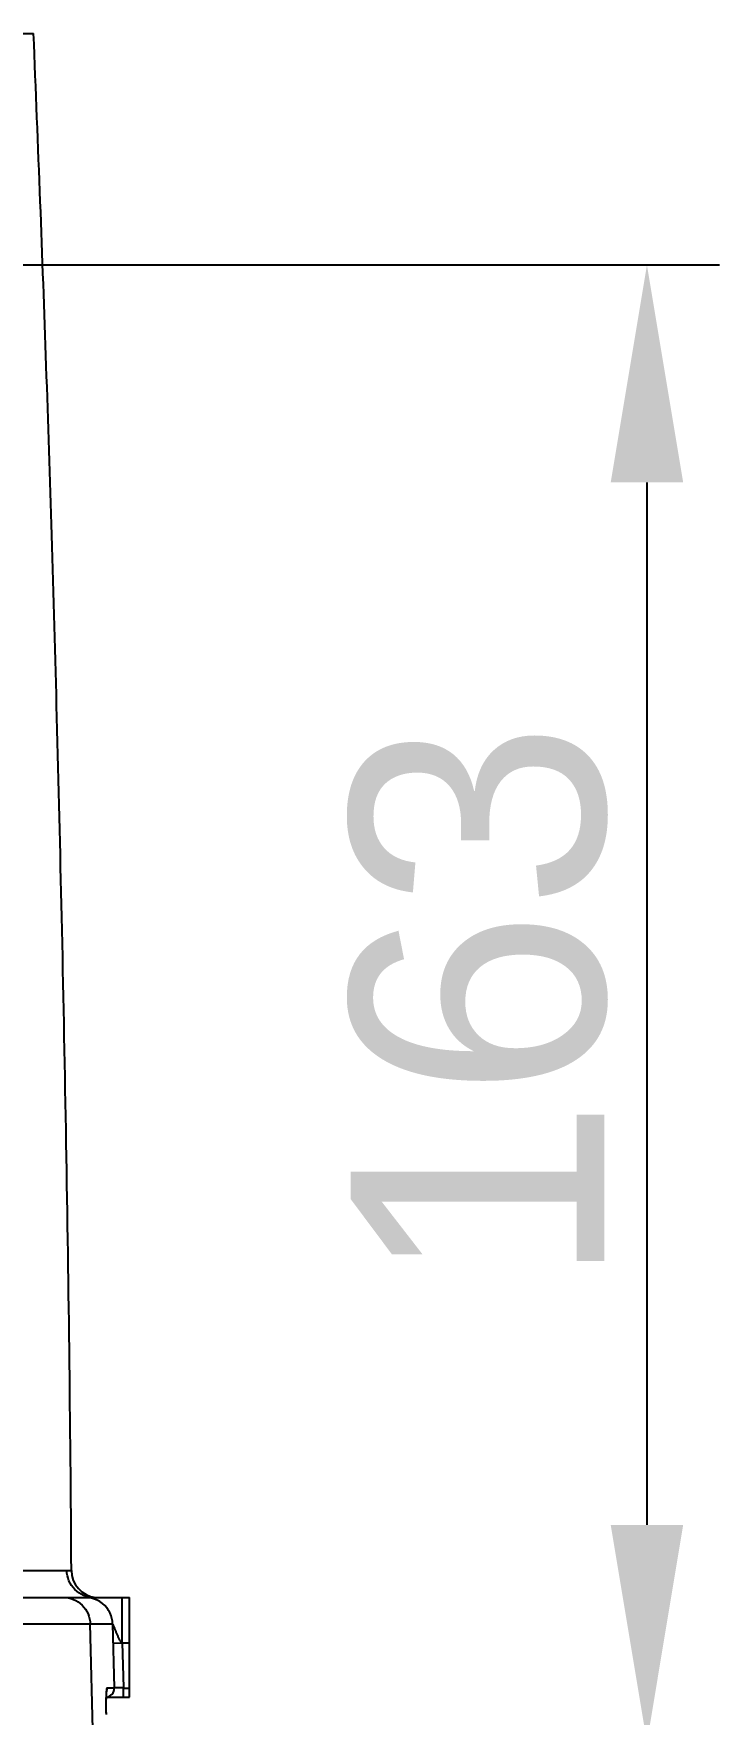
# Model space of a CAD drawing. Header units: millimetres. Extents: x 4086 to 8300, y 123 to 1549.
# Drawn here: x 6766.56 to 6785.49, y 649.29 to 695.64 of the extents above; entities that cross this region are included whole.
import ezdxf

# ---------------------------------------------------------------- set-up
doc = ezdxf.new("R2010")
doc.units = ezdxf.units.MM
doc.layers.add('外形图', color=7, linetype='Continuous')
doc.layers.add('尺寸标注', color=7, linetype='Continuous')
doc.styles.add('思源黑', font='SourceHanSansCN-Normal.ttf')
doc.dimstyles.new('尺寸标注_1_4比例', dxfattribs={"dimtxt": 7, "dimasz": 6, "dimexe": 2, "dimexo": 1.5, "dimgap": 1, "dimtad": 1, "dimdec": 1, "dimlfac": 4, "dimdsep": 46, "dimtxsty": '思源黑', "dimcen": 0.09, "dimadec": 0, "dimazin": 0, "dimtp": 0.01, "dimtm": 0.01, "dimtfac": 1, "dimtdec": 1, "dimtofl": 0, "dimtmove": 0, "dimatfit": 3, "dimfxl": 1, "dimtolj": 1, "dimarcsym": 0})

# ---------------------------------------------------------------- blocks, each defined once
blk = doc.blocks.new('*D751')
at = {"layer": 'Defpoints', "color": 0}
for p in [(6755.583, 689.263), (6768.549, 648.513), (6783.486, 648.513)]:
    blk.add_point(p, dxfattribs=at)
at = {"layer": '尺寸标注', "color": 0, "lineweight": -2}
for p, q in [((6757.083, 689.263), (6785.486, 689.263)), ((6783.486, 683.263), (6783.486, 654.513)), ((6770.049, 648.513), (6785.486, 648.513))]:
    blk.add_line(p, q, dxfattribs=at)
at = {"layer": '尺寸标注', "color": 0}
for points in [[(6784.486, 683.263), (6782.486, 683.263), (6783.486, 689.263)], [(6782.486, 654.513), (6784.486, 654.513), (6783.486, 648.513)]]:
    blk.add_solid(points, dxfattribs=at)
at = {"layer": '尺寸标注', "color": 0, "insert": (6778.857, 668.888), "char_height": 7, "attachment_point": 5, "rotation": 90, "style": '思源黑'}
blk.add_mtext('\\A1;163', dxfattribs=at)

msp = doc.modelspace()

# ---------------------------------------------------------------- linework, layer by layer
at = {"layer": '外形图'}
for p, q in [((6719.8531, 695.6429), (6766.558, 695.6429)), ((6758.0372, 653.2583), (6767.4752, 653.2583)), ((6758.4131, 652.5128), (6769.2055, 652.5128)), ((6768.582, 652.2236), (6768.5798, 652.2266)), ((6768.5845, 652.2204), (6768.582, 652.2236)), ((6768.5866, 652.2176), (6768.5845, 652.2204)), ((6768.5889, 652.2146), (6768.5866, 652.2176)), ((6768.5913, 652.2113), (6768.5889, 652.2146)), ((6769.0026, 651.2628), (6769.0026, 652.5128)), ((6769.2055, 649.7624), (6769.2055, 652.5128)), ((6768.1223, 651.7824), (6768.7391, 651.7824)), ((6768.2014, 648.5128), (6768.1223, 651.7824)), ((6768.5939, 652.2079), (6768.5913, 652.2113)), ((6768.6003, 652.1989), (6768.5975, 652.2029)), ((6768.6023, 652.1962), (6768.6003, 652.1989)), ((6768.6043, 652.1933), (6768.6023, 652.1962)), ((6768.6063, 652.1904), (6768.6043, 652.1933)), ((6768.6084, 652.1874), (6768.6063, 652.1904)), ((6768.6104, 652.1843), (6768.6084, 652.1874)), ((6768.6125, 652.1812), (6768.6104, 652.1843)), ((6768.6146, 652.1781), (6768.6125, 652.1812)), ((6768.6166, 652.175), (6768.6146, 652.1781)), ((6768.6187, 652.1718), (6768.6166, 652.175)), ((6768.6207, 652.1687), (6768.6187, 652.1718)), ((6768.6226, 652.1657), (6768.6207, 652.1687)), ((6768.6245, 652.1627), (6768.6226, 652.1657)), ((6768.6264, 652.1597), (6768.6245, 652.1627)), ((6768.6281, 652.1569), (6768.6264, 652.1597)), ((6768.6306, 652.1527), (6768.6281, 652.1569)), ((6768.633, 652.1488), (6768.6306, 652.1527)), ((6768.6353, 652.145), (6768.633, 652.1488)), ((6768.6375, 652.1412), (6768.6353, 652.145)), ((6768.6396, 652.1376), (6768.6375, 652.1412)), ((6768.6416, 652.134), (6768.6396, 652.1376)), ((6768.6436, 652.1305), (6768.6416, 652.134)), ((6768.6455, 652.1271), (6768.6436, 652.1305)), ((6768.6474, 652.1237), (6768.6455, 652.1271)), ((6768.6492, 652.1203), (6768.6474, 652.1237)), ((6768.651, 652.117), (6768.6492, 652.1203)), ((6768.6527, 652.1137), (6768.651, 652.117)), ((6768.6544, 652.1105), (6768.6527, 652.1137)), ((6768.6561, 652.1073), (6768.6544, 652.1105)), ((6768.6577, 652.1041), (6768.6561, 652.1073)), ((6768.6593, 652.101), (6768.6577, 652.1041)), ((6768.6609, 652.0979), (6768.6593, 652.101)), ((6768.6629, 652.0939), (6768.6609, 652.0979)), ((6768.6648, 652.09), (6768.6629, 652.0939)), ((6768.6666, 652.0862), (6768.6648, 652.09)), ((6768.6683, 652.0827), (6768.6666, 652.0862)), ((6768.67, 652.0789), (6768.6683, 652.0827)), ((6768.7391, 651.7824), (6768.7853, 650.0189)), ((6768.7529, 651.2563), (6769.0026, 651.2628)), ((6769.0026, 651.2628), (6769.2055, 651.2628)), ((6769.0026, 651.2628), (6769.035, 650.0255)), ((6768.5938, 650.0189), (6768.7853, 650.0189)), ((6768.7858, 650.0189), (6768.7853, 650.0189)), ((6769.035, 650.0255), (6768.7858, 650.0189)), ((6769.0353, 650.0124), (6768.7858, 650.0189)), ((6769.035, 650.0255), (6769.0353, 650.0124)), ((6769.0353, 650.0124), (6769.2055, 650.0124)), ((6769.0353, 649.7624), (6769.0353, 650.0124)), ((6768.5648, 649.6851), (6768.5659, 649.7362)), ((6768.5666, 649.7624), (6769.2055, 649.7624)), ((6768.5665, 649.2885), (6768.567, 649.2881)), ((6768.5665, 649.2881), (6768.5665, 649.2885))]:
    msp.add_line(p, q, dxfattribs=at)
for points in [[(6768.5975, 652.2029), (6768.5966, 652.2042), (6768.5939, 652.2079)], [(6768.6712, 652.0764), (6768.6712, 652.0764), (6768.6712, 652.0765), (6768.67, 652.0789)], [(6768.5653, 649.7123), (6768.5665, 649.7586), (6768.5672, 649.7792), (6768.5679, 649.7983), (6768.5686, 649.8158), (6768.5694, 649.8321), (6768.5702, 649.847), (6768.571, 649.8608), (6768.5719, 649.8734), (6768.5727, 649.8849), (6768.5735, 649.8952), (6768.5743, 649.9044), (6768.5751, 649.9126), (6768.5759, 649.9196), (6768.5766, 649.9255), (6768.5772, 649.9303), (6768.5777, 649.9339), (6768.5781, 649.9364), (6768.5782, 649.9371)], [(6768.567, 649.2881), (6768.5661, 649.3263), (6768.5652, 649.3729), (6768.5645, 649.4198), (6768.564, 649.4661), (6768.5638, 649.5105), (6768.5637, 649.5521), (6768.5638, 649.59), (6768.564, 649.6244), (6768.5643, 649.656), (6768.5648, 649.6851)], [(6768.5659, 649.7367), (6768.5665, 649.7591), (6768.5666, 649.7624)]]:
    msp.add_lwpolyline(points, dxfattribs=at)
for centre, radius, start, end in [((6768.3514, 653.2583), 0.75, 180.341, 263.69781), ((6767.99, 651.7639), 0.749, 38.33563, 89.99221), ((6767.9896, 651.7633), 0.7497, 38.1317, 38.34654), ((6767.987, 651.7617), 0.7527, 24.70497, 38.10788), ((6767.9887, 651.7628), 0.7506, 1.49767, 24.68128), ((6768.5355, 650.0123), 0.2499, 277.1764, 1.52485), ((6768.3435, 650.0124), 0.2504, 338.19218, 342.17589), ((6768.3417, 650.0126), 0.2522, 342.24557, 1.42997)]:
    msp.add_arc(centre, radius, start, end, dxfattribs=at)
for points, knots in [([(6767.6015, 653.2538), (6767.5893, 655.2894), (6767.5509, 659.345), (6767.4595, 665.3537), (6767.3431, 671.1625), (6767.2102, 676.6275), (6767.0672, 681.6941), (6766.913, 686.4359), (6766.7437, 691.0451), (6766.6214, 694.0993), (6766.558, 695.6429)], [0, 0, 0, 0, 0.144014, 0.286937, 0.4251546, 0.5550504, 0.6736877, 0.7837516, 0.8906976, 1, 1, 1, 1]), ([(6768.2213, 652.5128), (6768.1246, 652.5128), (6767.929, 652.5516), (6767.6816, 652.7174), (6767.5154, 652.9651), (6767.4758, 653.1612), (6767.4752, 653.2583)], [0, 0, 0, 0, 0.2494027, 0.4991547, 0.7494012, 1, 1, 1, 1]), ([(6767.4752, 653.2583), (6767.4851, 653.2583), (6767.5035, 653.2582), (6767.5291, 653.2576), (6767.5508, 653.2568), (6767.5686, 653.2559), (6767.5809, 653.2552), (6767.5888, 653.2547), (6767.5933, 653.2544), (6767.5966, 653.2541), (6767.5993, 653.2541), (6767.6005, 653.2537), (6767.6014, 653.254), (6767.6015, 653.2538)], [0, 0, 0, 0, 0.2339884, 0.4369297, 0.6087871, 0.7495132, 0.859048, 0.9021019, 0.9373376, 0.9647483, 0.9843307, 0.9960822, 1, 1, 1, 1]), ([(6767.3753, 652.5128), (6767.4709, 652.5128), (6767.6642, 652.475), (6767.91, 652.3133), (6768.0773, 652.0711), (6768.1198, 651.8783), (6768.1223, 651.7824)], [0, 0, 0, 0, 0.2495936, 0.4994224, 0.7495877, 1, 1, 1, 1]), ([(6763.5638, 651.7824), (6763.8511, 651.7834), (6764.4125, 651.7851), (6765.2265, 651.787), (6765.9767, 651.7882), (6766.6401, 651.7886), (6767.1964, 651.7883), (6767.5849, 651.7874), (6767.8296, 651.7862), (6767.9601, 651.7852), (6768.0537, 651.7841), (6768.1037, 651.7832), (6768.1223, 651.7824)], [0, 0, 0, 0, 0.1890391, 0.3694559, 0.5357252, 0.6827537, 0.806038, 0.9018033, 0.9384155, 0.9671211, 0.9877012, 1, 1, 1, 1]), ([(6768.7391, 651.7824), (6768.7395, 651.7824), (6768.7401, 651.7809), (6768.7412, 651.779), (6768.7426, 651.7753), (6768.7445, 651.7709), (6768.7466, 651.7657), (6768.7498, 651.7576), (6768.7543, 651.7464), (6768.76, 651.7321), (6768.7662, 651.7167), (6768.7727, 651.7007), (6768.7819, 651.6783), (6768.7938, 651.6495), (6768.8084, 651.614), (6768.8235, 651.5778), (6768.8442, 651.5285), (6768.8708, 651.4661), (6768.8986, 651.4037), (6768.9228, 651.3544), (6768.9431, 651.3179), (6768.9658, 651.2842), (6768.989, 651.2646), (6769.0026, 651.2628)], [0, 0, 0, 0, 0.0018894, 0.0063123, 0.0128746, 0.0211554, 0.0308025, 0.041546, 0.0655241, 0.0919367, 0.1200879, 0.149533, 0.1799749, 0.243065, 0.3082589, 0.3749144, 0.442623, 0.5801879, 0.7195846, 0.7897316, 0.8600913, 0.9305783, 1, 1, 1, 1]), ([(6768.5665, 649.2885), (6768.5649, 649.3547), (6768.5628, 649.4817), (6768.5631, 649.6601), (6768.5667, 649.8104), (6768.5715, 649.8997), (6768.5752, 649.9376)], [0, 0, 0, 0, 0.3055624, 0.5869681, 0.8240178, 1, 1, 1, 1]), ([(6768.5752, 649.9376), (6768.5763, 649.9494), (6768.5784, 649.9695), (6768.583, 649.9957), (6768.5864, 650.0103), (6768.5913, 650.0189), (6768.5938, 650.0189)], [0, 0, 0, 0, 0.4179259, 0.7226822, 0.9133774, 1, 1, 1, 1])]:
    msp.add_open_spline(points, degree=3, knots=knots, dxfattribs=at)

# ---------------------------------------------------------------- dimensions: what is measured, and where the dimension line sits
at = {"layer": '尺寸标注'}
dim = msp.add_linear_dim(base=(6783.4857, 648.5128), p1=(6755.5827, 689.2628), p2=(6768.549, 648.5128), angle=90, dimstyle='尺寸标注_1_4比例', dxfattribs=at)
dim.commit()
dim.dimension.update_dxf_attribs({"geometry": '*D751', "text_midpoint": (6778.8566, 668.8878)})

doc.saveas('drawing.dxf')
